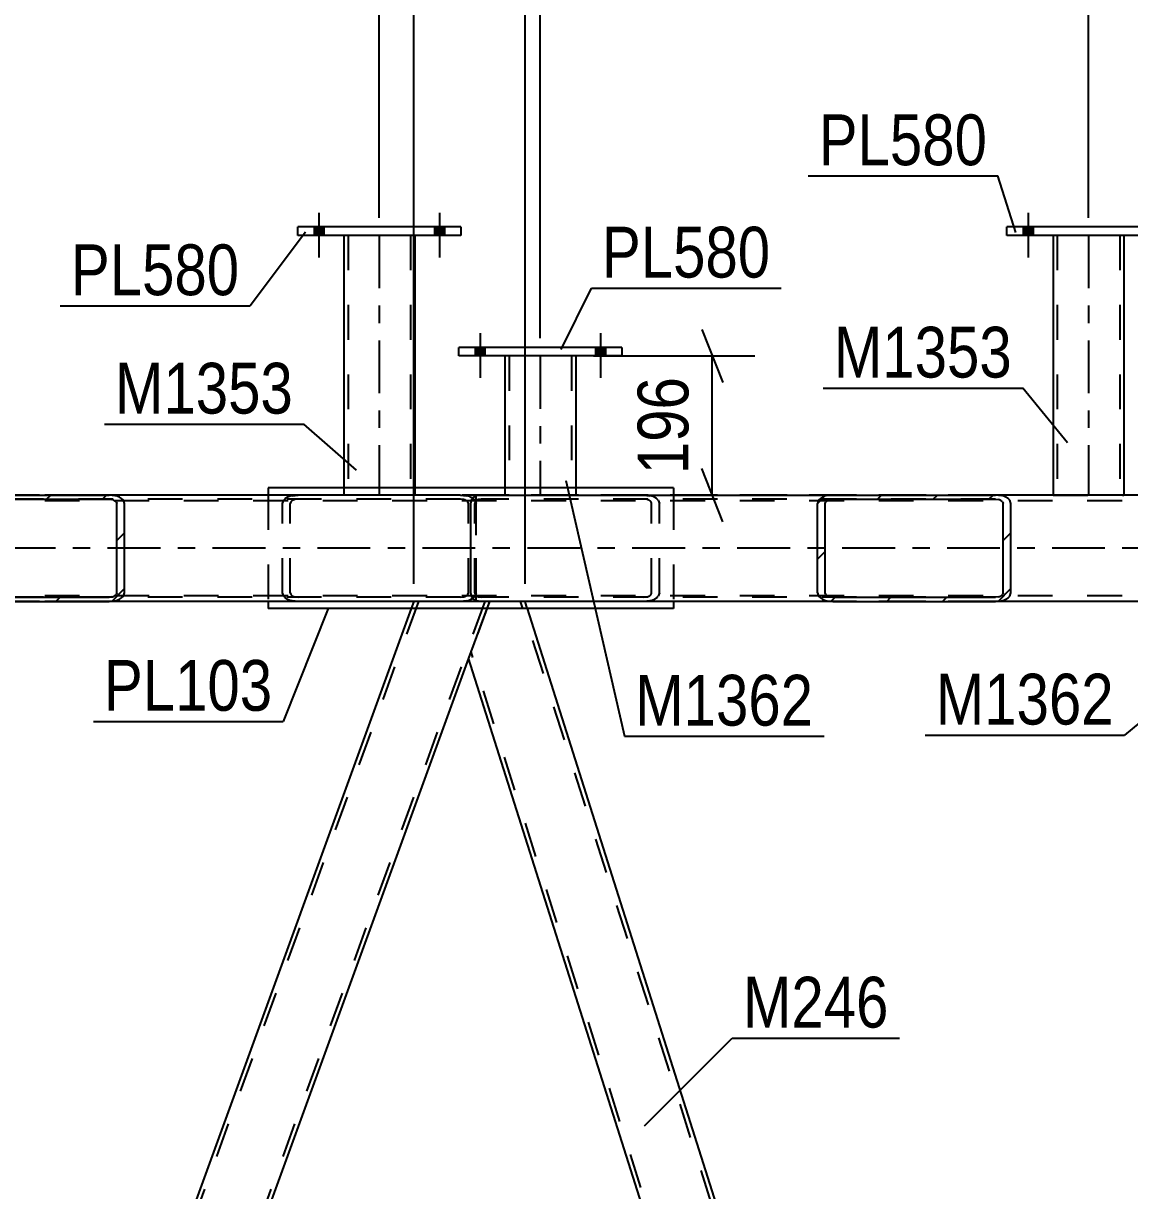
# Model space of a CAD drawing. Header units: millimetres. Extents: x -857 to 332, y -866 to -25.
# Drawn here: x -598.3 to -535.9, y -316.5 to -250.7 of the extents above; entities that cross this region are included whole.
import ezdxf

# ---------------------------------------------------------------- set-up
doc = ezdxf.new("R2010")
doc.units = ezdxf.units.MM
doc.linetypes.add('DXK_LINE_DOT2', pattern=[3.9198, 1.9599, -1.9599])
doc.linetypes.add('DXK_LINE_DOT3', pattern=[5.9187, 2.979, -0.9799, 0.9799, -0.9799])
doc.styles.add('Arial Narrow', font='ARIALN.TTF', dxfattribs={"height": 0.2})

# ---------------------------------------------------------------- blocks, each defined once
blk = doc.blocks.new('Part-570388934-1404 - 1255')
at = {"linetype": 'Continuous'}
h = blk.add_hatch(dxfattribs=at)
h.set_pattern_fill('', scale=0.7, style=0, pattern_type=0)
h.set_pattern_definition([(45, (-603.4699, -277.7892), (-1.57154, 1.57154), [])])
h.paths.add_polyline_path([(-603.403, -277.606), (-603.47, -277.789), (-603.47, -282.829), (-603.403, -283.013), (-603.214, -283.169), (-602.931, -283.273), (-602.596, -283.309), (-593.425, -283.309), (-593.091, -283.273), (-592.808, -283.169), (-592.618, -283.013), (-592.552, -282.829), (-592.552, -277.789), (-592.618, -277.606), (-592.808, -277.45), (-593.091, -277.346), (-593.425, -277.309), (-602.596, -277.309), (-602.931, -277.346), (-603.214, -277.45)])
h.paths.add_polyline_path([(-602.764, -277.567), (-602.596, -277.549), (-593.425, -277.549), (-593.258, -277.567), (-593.117, -277.62), (-593.022, -277.697), (-592.989, -277.789), (-592.989, -282.829), (-593.022, -282.921), (-593.117, -282.999), (-593.258, -283.051), (-593.425, -283.069), (-602.596, -283.069), (-602.764, -283.051), (-602.905, -282.999), (-603, -282.921), (-603.033, -282.829), (-603.033, -277.789), (-603, -277.697), (-602.905, -277.62)])
at = {"color": 2, "linetype": 'Continuous'}
for p, q in [((-603.403, -277.606), (-603.47, -277.789)), ((-603.47, -282.829), (-603.47, -277.789)), ((-603.033, -277.789), (-603, -277.697)), ((-603.033, -282.829), (-603.033, -277.789)), ((-602.596, -277.309), (-602.931, -277.346)), ((-602.764, -277.567), (-602.596, -277.549)), ((-602.596, -277.309), (-593.425, -277.309)), ((-602.596, -277.549), (-593.425, -277.549)), ((-573.596, -277.309), (-593.425, -277.309)), ((-593.091, -277.346), (-593.425, -277.309)), ((-593.425, -277.549), (-593.258, -277.567)), ((-593.022, -277.697), (-592.989, -277.789)), ((-592.989, -282.829), (-592.989, -277.789)), ((-592.552, -277.789), (-592.618, -277.606)), ((-592.552, -282.829), (-592.552, -277.789)), ((-573.596, -277.309), (-573.262, -277.346)), ((-603.47, -282.829), (-603.403, -283.013)), ((-603, -282.921), (-603.033, -282.829)), ((-602.596, -283.069), (-602.764, -283.051)), ((-602.596, -283.069), (-593.425, -283.069)), ((-593.258, -283.051), (-593.425, -283.069)), ((-592.989, -282.829), (-593.022, -282.921)), ((-592.618, -283.013), (-592.552, -282.829)), ((-602.931, -283.273), (-602.596, -283.309)), ((-602.596, -283.309), (-593.425, -283.309)), ((-593.425, -283.309), (-593.091, -283.273)), ((-573.596, -283.309), (-593.425, -283.309)), ((-573.262, -283.273), (-573.596, -283.309))]:
    blk.add_line(p, q, dxfattribs=at)
at = {"color": 7, "linetype": 'DXK_LINE_DOT2'}
for p, q in [((-593.425, -277.309), (-602.596, -277.309)), ((-573.596, -277.549), (-602.596, -277.549)), ((-583.641, -277.789), (-583.574, -277.606)), ((-583.641, -282.829), (-583.641, -277.789)), ((-583.171, -277.697), (-583.204, -277.789)), ((-583.204, -282.829), (-583.204, -277.789)), ((-583.102, -277.346), (-582.767, -277.309)), ((-582.767, -277.549), (-582.935, -277.567)), ((-573.429, -277.567), (-573.596, -277.549)), ((-573.16, -277.789), (-573.193, -277.697)), ((-573.16, -282.829), (-573.16, -277.789)), ((-572.789, -277.605), (-572.765, -277.673)), ((-572.765, -277.673), (-572.723, -277.789)), ((-572.723, -282.829), (-572.723, -277.789)), ((-573.596, -283.069), (-602.596, -283.069)), ((-583.574, -283.013), (-583.641, -282.829)), ((-583.204, -282.829), (-583.171, -282.921)), ((-582.935, -283.051), (-582.767, -283.069)), ((-573.596, -283.069), (-573.429, -283.051)), ((-573.193, -282.921), (-573.16, -282.829)), ((-572.738, -282.87), (-572.789, -283.013)), ((-572.723, -282.829), (-572.738, -282.87)), ((-593.425, -283.309), (-602.596, -283.309)), ((-582.767, -283.309), (-583.102, -283.273))]:
    blk.add_line(p, q, dxfattribs=at)
at = {"color": 2, "linetype": 'Continuous'}
for centre, radius, start, end in [((-602.796, -278.152), 0.817, 99.51834, 138.06404), ((-602.696, -277.97), 0.409, 99.51834, 138.06404), ((-593.326, -277.97), 0.409, 41.93612, 80.48182), ((-593.226, -278.152), 0.817, 41.93612, 80.48182), ((-573.397, -278.152), 0.817, 53.50527, 80.48182), ((-602.796, -282.467), 0.817, 221.93612, 260.48182), ((-602.696, -282.648), 0.409, 221.93612, 260.48182), ((-593.326, -282.648), 0.409, 279.51834, 318.06404), ((-593.226, -282.467), 0.817, 279.51834, 318.06404), ((-573.397, -282.467), 0.817, 279.51834, 306.49785)]:
    blk.add_arc(centre, radius, start, end, dxfattribs=at)
at = {"color": 7, "linetype": 'DXK_LINE_DOT2'}
for centre, radius, start, end in [((-582.967, -278.152), 0.817, 99.51834, 138.06404), ((-582.867, -277.97), 0.409, 99.51834, 138.06404), ((-573.497, -277.97), 0.409, 41.93612, 80.48182), ((-573.397, -278.152), 0.817, 41.93612, 53.50527), ((-582.967, -282.467), 0.817, 221.93612, 260.48182), ((-582.867, -282.648), 0.409, 221.93612, 260.48182), ((-573.497, -282.648), 0.409, 279.51834, 318.06404), ((-573.397, -282.467), 0.817, 306.49785, 318.06404)]:
    blk.add_arc(centre, radius, start, end, dxfattribs=at)
blk = doc.blocks.new('Part-570388934-1403 - 1255')
at = {"color": 2, "linetype": 'Continuous'}
for p, q in [((-584.441, -276.909), (-584.441, -277.309)), ((-561.584, -276.909), (-584.441, -276.909)), ((-561.584, -276.909), (-561.584, -277.309)), ((-584.441, -283.309), (-584.441, -283.709)), ((-561.584, -283.709), (-584.441, -283.709)), ((-561.584, -283.309), (-561.584, -283.709))]:
    blk.add_line(p, q, dxfattribs=at)
at = {"color": 7, "linetype": 'DXK_LINE_DOT2'}
for p, q in [((-584.441, -277.309), (-584.441, -283.309)), ((-561.584, -277.309), (-561.584, -283.309))]:
    blk.add_line(p, q, dxfattribs=at)
blk = doc.blocks.new('Part-570388934-2088 - 1255')
at = {"color": 2, "linetype": 'Continuous'}
for p, q in [((-572.121, -283.709), (-573.142, -286.516)), ((-569.836, -283.709), (-533.243, -399.104)), ((-536.55, -401.909), (-573.142, -286.516))]:
    blk.add_line(p, q, dxfattribs=at)
at = {"color": 7, "linetype": 'DXK_LINE_DOT2'}
for p, q in [((-571.975, -283.309), (-572.121, -283.709)), ((-569.963, -283.309), (-571.975, -283.309)), ((-533.378, -399.474), (-570.215, -283.309)), ((-569.836, -283.709), (-569.963, -283.309)), ((-536.171, -402.31), (-573.008, -286.146))]:
    blk.add_line(p, q, dxfattribs=at)
blk = doc.blocks.new('Part-570388934-1371 - 1255')
at = {"color": 7, "linetype": 'DXK_LINE_DOT2'}
for p, q in [((-575.977, -283.309), (-619.289, -402.309)), ((-572.231, -283.309), (-615.543, -402.309)), ((-576.232, -283.309), (-576.378, -283.709)), ((-571.975, -283.309), (-576.232, -283.309)), ((-576.232, -283.309), (-576.193, -283.309)), ((-571.975, -283.309), (-573.142, -286.516))]:
    blk.add_line(p, q, dxfattribs=at)
at = {"color": 2, "linetype": 'Continuous'}
for p, q in [((-576.378, -283.709), (-618.377, -399.103)), ((-573.142, -286.516), (-615.142, -401.909))]:
    blk.add_line(p, q, dxfattribs=at)
blk = doc.blocks.new('Part-570388934-1641 - 1255')
at = {"color": 2, "linetype": 'Continuous'}
for p, q in [((-564.501, -268.987), (-573.701, -268.987)), ((-573.701, -269.467), (-573.701, -268.987)), ((-564.501, -268.987), (-564.501, -269.467)), ((-564.501, -269.467), (-573.701, -269.467))]:
    blk.add_line(p, q, dxfattribs=at)
blk = doc.blocks.new('Bolt-570388934-1497 - 1255')
at = {"linetype": 'Continuous'}
for points in [[(-572.221, -268.987), (-572.781, -268.987), (-572.781, -269.467), (-572.221, -269.467)], [(-572.221, -268.987), (-572.781, -268.987), (-572.781, -269.467), (-572.221, -269.467)], [(-565.421, -268.987), (-565.981, -268.987), (-565.981, -269.467), (-565.421, -269.467)], [(-565.421, -268.987), (-565.981, -268.987), (-565.981, -269.467), (-565.421, -269.467)]]:
    blk.add_hatch(color=1, dxfattribs=at).paths.add_polyline_path(points)
at = {"color": 1, "linetype": 'Continuous'}
for p, q in [((-572.501, -268.187), (-572.501, -270.707)), ((-572.501, -268.187), (-572.501, -270.707)), ((-565.701, -268.187), (-565.701, -270.707)), ((-565.701, -268.187), (-565.701, -270.707)), ((-572.781, -268.987), (-572.781, -269.467)), ((-572.781, -268.987), (-572.781, -269.467)), ((-572.221, -268.987), (-572.221, -269.467)), ((-572.221, -268.987), (-572.221, -269.467)), ((-565.981, -268.987), (-565.981, -269.467)), ((-565.981, -268.987), (-565.981, -269.467)), ((-565.421, -268.987), (-565.421, -269.467)), ((-565.421, -268.987), (-565.421, -269.467))]:
    blk.add_line(p, q, dxfattribs=at)
blk = doc.blocks.new('Bolt-570388934-1515 - 1255')
at = {"linetype": 'Continuous'}
for points in [[(-581.304, -262.189), (-581.864, -262.189), (-581.864, -262.669), (-581.304, -262.669)], [(-581.304, -262.189), (-581.864, -262.189), (-581.864, -262.669), (-581.304, -262.669)], [(-574.504, -262.189), (-575.064, -262.189), (-575.064, -262.669), (-574.504, -262.669)], [(-574.504, -262.189), (-575.064, -262.189), (-575.064, -262.669), (-574.504, -262.669)]]:
    blk.add_hatch(color=1, dxfattribs=at).paths.add_polyline_path(points)
at = {"color": 1, "linetype": 'Continuous'}
for p, q in [((-581.584, -261.389), (-581.584, -263.909)), ((-581.584, -261.389), (-581.584, -263.909)), ((-574.784, -261.389), (-574.784, -263.909)), ((-574.784, -261.389), (-574.784, -263.909)), ((-581.864, -262.189), (-581.864, -262.669)), ((-581.864, -262.189), (-581.864, -262.669)), ((-581.304, -262.189), (-581.304, -262.669)), ((-581.304, -262.189), (-581.304, -262.669)), ((-575.064, -262.189), (-575.064, -262.669)), ((-575.064, -262.189), (-575.064, -262.669)), ((-574.504, -262.189), (-574.504, -262.669)), ((-574.504, -262.189), (-574.504, -262.669))]:
    blk.add_line(p, q, dxfattribs=at)
blk = doc.blocks.new('Bolt-570388934-1529 - 1255')
at = {"linetype": 'Continuous'}
for points in [[(-541.304, -262.189), (-541.864, -262.189), (-541.864, -262.669), (-541.304, -262.669)], [(-541.304, -262.189), (-541.864, -262.189), (-541.864, -262.669), (-541.304, -262.669)], [(-534.504, -262.189), (-535.064, -262.189), (-535.064, -262.669), (-534.504, -262.669)], [(-534.504, -262.189), (-535.064, -262.189), (-535.064, -262.669), (-534.504, -262.669)]]:
    blk.add_hatch(color=1, dxfattribs=at).paths.add_polyline_path(points)
at = {"color": 1, "linetype": 'Continuous'}
for p, q in [((-541.584, -261.389), (-541.584, -263.909)), ((-541.584, -261.389), (-541.584, -263.909)), ((-534.784, -261.389), (-534.784, -263.909)), ((-534.784, -261.389), (-534.784, -263.909)), ((-541.864, -262.189), (-541.864, -262.669)), ((-541.864, -262.189), (-541.864, -262.669)), ((-541.304, -262.189), (-541.304, -262.669)), ((-541.304, -262.189), (-541.304, -262.669)), ((-535.064, -262.189), (-535.064, -262.669)), ((-535.064, -262.189), (-535.064, -262.669)), ((-534.504, -262.189), (-534.504, -262.669)), ((-534.504, -262.189), (-534.504, -262.669))]:
    blk.add_line(p, q, dxfattribs=at)
blk = doc.blocks.new('Part-570388934-1636 - 1255')
at = {"color": 2, "linetype": 'Continuous'}
for p, q in [((-571.101, -269.467), (-571.101, -276.909)), ((-567.101, -269.467), (-567.101, -276.909))]:
    blk.add_line(p, q, dxfattribs=at)
at = {"color": 7, "linetype": 'DXK_LINE_DOT2'}
for p, q in [((-567.101, -269.467), (-571.101, -269.467)), ((-571.101, -269.467), (-571.064, -269.467)), ((-570.861, -269.467), (-570.861, -277.313)), ((-567.341, -269.467), (-567.341, -277.313)), ((-571.101, -276.909), (-571.101, -277.313)), ((-567.101, -276.909), (-567.101, -277.313)), ((-567.101, -277.313), (-571.101, -277.313))]:
    blk.add_line(p, q, dxfattribs=at)
at = {"color": 7, "linetype": 'DXK_LINE_DOT3'}
blk.add_line((-569.101, -269.467), (-569.101, -277.313), dxfattribs=at)
blk = doc.blocks.new('Part-570388934-1709 - 1255')
at = {"color": 7, "linetype": 'DXK_LINE_DOT2'}
for p, q in [((-93.356, -277.629), (-783.56, -277.629)), ((-93.356, -277.309), (-754.709, -277.309)), ((-543.427, -277.309), (-602.598, -277.309)), ((-93.356, -282.989), (-783.56, -282.989)), ((-93.356, -283.309), (-687.73, -283.309)), ((-543.431, -283.309), (-602.595, -283.309))]:
    blk.add_line(p, q, dxfattribs=at)
at = {"color": 2, "linetype": 'Continuous'}
for p, q in [((-517.464, -277.309), (-543.427, -277.309)), ((-517.46, -283.309), (-543.431, -283.309))]:
    blk.add_line(p, q, dxfattribs=at)
at = {"color": 7, "linetype": 'DXK_LINE_DOT3'}
blk.add_line((-93.356, -280.309), (-783.56, -280.309), dxfattribs=at)
blk = doc.blocks.new('Part-570388934-1767 - 1255')
at = {"color": 2, "linetype": 'Continuous'}
for p, q in [((-573.584, -262.189), (-582.784, -262.189)), ((-582.784, -262.669), (-582.784, -262.189)), ((-573.584, -262.669), (-582.784, -262.669)), ((-573.584, -262.189), (-573.584, -262.669))]:
    blk.add_line(p, q, dxfattribs=at)
blk = doc.blocks.new('Part-570388934-1772 - 1255')
at = {"color": 2, "linetype": 'Continuous'}
for p, q in [((-580.184, -262.669), (-580.184, -276.909)), ((-576.184, -262.669), (-576.184, -276.909))]:
    blk.add_line(p, q, dxfattribs=at)
at = {"color": 7, "linetype": 'DXK_LINE_DOT2'}
for p, q in [((-576.184, -262.669), (-580.184, -262.669)), ((-580.184, -262.669), (-580.148, -262.669)), ((-579.944, -262.669), (-579.944, -277.312)), ((-576.424, -262.669), (-576.424, -277.312)), ((-580.184, -276.909), (-580.184, -277.312)), ((-576.184, -276.909), (-576.184, -277.312)), ((-576.184, -277.312), (-580.184, -277.312))]:
    blk.add_line(p, q, dxfattribs=at)
at = {"color": 7, "linetype": 'DXK_LINE_DOT3'}
blk.add_line((-578.184, -262.669), (-578.184, -277.312), dxfattribs=at)
blk = doc.blocks.new('Part-570388934-1779 - 1255')
at = {"color": 2, "linetype": 'Continuous'}
for p, q in [((-533.584, -262.189), (-542.784, -262.189)), ((-542.784, -262.669), (-542.784, -262.189)), ((-533.584, -262.669), (-542.784, -262.669)), ((-533.584, -262.189), (-533.584, -262.669))]:
    blk.add_line(p, q, dxfattribs=at)
blk = doc.blocks.new('Part-570388934-1926 - 1255')
at = {"color": 2, "linetype": 'Continuous'}
for p, q in [((-540.184, -262.669), (-540.184, -277.309)), ((-536.184, -262.669), (-536.184, -277.309))]:
    blk.add_line(p, q, dxfattribs=at)
at = {"color": 7, "linetype": 'DXK_LINE_DOT2'}
for p, q in [((-536.184, -262.669), (-540.184, -262.669)), ((-540.148, -262.669), (-540.184, -262.669)), ((-539.944, -262.669), (-539.944, -277.312)), ((-536.424, -262.669), (-536.424, -277.312)), ((-540.184, -277.309), (-540.184, -277.312)), ((-540.184, -277.312), (-536.184, -277.312)), ((-536.184, -277.312), (-536.184, -277.309)), ((-536.184, -277.309), (-536.184, -277.312))]:
    blk.add_line(p, q, dxfattribs=at)
at = {"color": 7, "linetype": 'DXK_LINE_DOT3'}
blk.add_line((-538.184, -262.669), (-538.184, -277.312), dxfattribs=at)
blk = doc.blocks.new('Part-570388934-2109 - 1255')
at = {"linetype": 'Continuous'}
h = blk.add_hatch(dxfattribs=at)
h.set_pattern_fill('', scale=0.7, style=0, pattern_type=0)
h.set_pattern_definition([(45, (-553.4734, -277.7891), (-1.57154, 1.57154), [])])
h.paths.add_polyline_path([(-553.407, -277.605), (-553.473, -277.789), (-553.473, -282.829), (-553.407, -283.013), (-553.218, -283.169), (-552.934, -283.273), (-552.6, -283.309), (-543.429, -283.309), (-543.095, -283.273), (-542.811, -283.169), (-542.622, -283.013), (-542.555, -282.829), (-542.555, -277.789), (-542.622, -277.605), (-542.811, -277.45), (-543.095, -277.346), (-543.429, -277.309), (-552.6, -277.309), (-552.934, -277.346), (-553.218, -277.45)])
h.paths.add_polyline_path([(-552.767, -277.567), (-552.6, -277.549), (-543.429, -277.549), (-543.262, -277.567), (-543.12, -277.619), (-543.025, -277.697), (-542.992, -277.789), (-542.992, -282.829), (-543.025, -282.921), (-543.12, -282.999), (-543.262, -283.051), (-543.429, -283.069), (-552.6, -283.069), (-552.767, -283.051), (-552.909, -282.999), (-553.003, -282.921), (-553.037, -282.829), (-553.037, -277.789), (-553.003, -277.697), (-552.909, -277.619)])
at = {"color": 2, "linetype": 'Continuous'}
for p, q in [((-573.013, -277.789), (-572.979, -277.605)), ((-573.013, -282.829), (-573.013, -277.789)), ((-572.979, -277.605), (-572.885, -277.45)), ((-572.885, -277.45), (-572.743, -277.346)), ((-572.743, -277.346), (-572.723, -277.341)), ((-572.723, -277.341), (-572.429, -277.309)), ((-572.429, -277.309), (-552.6, -277.309)), ((-553.407, -277.605), (-553.473, -277.789)), ((-553.473, -282.829), (-553.473, -277.789)), ((-553.037, -277.789), (-553.003, -277.697)), ((-553.037, -282.829), (-553.037, -277.789)), ((-552.6, -277.309), (-552.934, -277.346)), ((-552.767, -277.567), (-552.6, -277.549)), ((-552.6, -277.309), (-543.429, -277.309)), ((-552.6, -277.549), (-543.429, -277.549)), ((-543.095, -277.346), (-543.429, -277.309)), ((-543.429, -277.549), (-543.262, -277.567)), ((-543.025, -277.697), (-542.992, -277.789)), ((-542.992, -282.829), (-542.992, -277.789)), ((-542.555, -277.789), (-542.622, -277.605)), ((-542.555, -282.829), (-542.555, -277.789)), ((-572.979, -283.013), (-573.013, -282.829)), ((-572.885, -283.169), (-572.979, -283.013)), ((-553.473, -282.829), (-553.407, -283.013)), ((-553.003, -282.921), (-553.037, -282.829)), ((-552.6, -283.069), (-552.767, -283.051)), ((-552.6, -283.069), (-543.429, -283.069)), ((-543.262, -283.051), (-543.429, -283.069)), ((-542.992, -282.829), (-543.025, -282.921)), ((-542.622, -283.013), (-542.555, -282.829)), ((-572.743, -283.273), (-572.885, -283.169)), ((-572.723, -283.277), (-572.743, -283.273)), ((-572.429, -283.309), (-572.723, -283.277)), ((-552.6, -283.309), (-572.429, -283.309)), ((-552.934, -283.273), (-552.6, -283.309)), ((-552.6, -283.309), (-543.429, -283.309)), ((-543.429, -283.309), (-543.095, -283.273))]:
    blk.add_line(p, q, dxfattribs=at)
at = {"color": 7, "linetype": 'DXK_LINE_DOT2'}
for p, q in [((-572.778, -277.697), (-572.794, -277.789)), ((-572.794, -282.829), (-572.794, -277.789)), ((-572.738, -277.619), (-572.778, -277.697)), ((-572.596, -277.567), (-572.738, -277.619)), ((-572.738, -277.619), (-572.738, -282.999)), ((-572.723, -283.277), (-572.723, -277.341)), ((-572.429, -277.549), (-572.596, -277.567)), ((-543.429, -277.549), (-572.429, -277.549)), ((-563.258, -277.309), (-562.924, -277.346)), ((-563.091, -277.567), (-563.258, -277.549)), ((-562.821, -277.789), (-562.854, -277.697)), ((-562.821, -282.829), (-562.821, -277.789)), ((-562.451, -277.605), (-562.384, -277.789)), ((-562.384, -282.829), (-562.384, -277.789)), ((-552.6, -277.309), (-543.429, -277.309)), ((-572.794, -282.829), (-572.778, -282.921)), ((-572.778, -282.921), (-572.738, -282.999)), ((-572.738, -282.999), (-572.596, -283.051)), ((-572.596, -283.051), (-572.429, -283.069)), ((-543.429, -283.069), (-572.429, -283.069)), ((-563.258, -283.069), (-563.091, -283.051)), ((-562.854, -282.921), (-562.821, -282.829)), ((-562.384, -282.829), (-562.451, -283.013)), ((-562.924, -283.273), (-563.258, -283.309)), ((-543.429, -283.309), (-552.6, -283.309))]:
    blk.add_line(p, q, dxfattribs=at)
for centre, radius, start, end in [((-563.158, -277.97), 0.409, 41.93612, 80.48182), ((-563.059, -278.151), 0.817, 41.93612, 80.48182), ((-563.158, -282.648), 0.409, 279.51834, 318.06404), ((-563.059, -282.467), 0.817, 279.51834, 318.06404)]:
    blk.add_arc(centre, radius, start, end, dxfattribs=at)
at = {"color": 2, "linetype": 'Continuous'}
for centre, radius, start, end in [((-552.799, -278.151), 0.817, 99.51834, 138.06404), ((-552.7, -277.97), 0.409, 99.51834, 138.06404), ((-543.329, -277.97), 0.409, 41.93612, 80.48182), ((-543.23, -278.151), 0.817, 41.93612, 80.48182), ((-552.799, -282.467), 0.817, 221.93612, 260.48182), ((-552.7, -282.648), 0.409, 221.93612, 260.48182), ((-543.329, -282.648), 0.409, 279.51834, 318.06404), ((-543.23, -282.467), 0.817, 279.51834, 318.06404)]:
    blk.add_arc(centre, radius, start, end, dxfattribs=at)
blk = doc.blocks.new('StraightDimension-570388934-3036 - 1255')
at = {"color": 7, "linetype": 'Continuous'}
blk.add_line((-569.963, -282.309), (-569.963, -197.912), dxfattribs=at)
blk = doc.blocks.new('StraightDimension-570388934-2672 - 1255')
at = {"color": 7, "linetype": 'Continuous'}
for p, q in [((-617.182, -260.949), (-617.182, -213.439)), ((-578.184, -261.669), (-578.184, -226.639)), ((-615.682, -234.652), (-618.682, -235.852)), ((-579.684, -235.852), (-576.684, -234.652)), ((-617.182, -235.252), (-578.184, -235.252))]:
    blk.add_line(p, q, dxfattribs=at)
at = {"color": 0}
blk.add_wipeout([(-594.341, -234.502), (-594.341, -230.302), (-601.025, -230.302), (-601.025, -234.502)], dxfattribs=at)
at = {"color": 3, "style": 'Arial Narrow'}
blk.add_text('975', height=2.8633, dxfattribs=at).set_placement((-600.425, -233.902))
at = {"color": 0, "linetype": 'Continuous'}
blk.add_wipeout([(-578.784, -226.039), (-582.984, -226.039), (-582.984, -234.552), (-578.784, -234.552)], dxfattribs=at)
at = {"color": 3, "linetype": 'Continuous', "style": 'Arial Narrow'}
blk.add_text('5134', height=2.8633, rotation=90.00021, dxfattribs=at).set_placement((-579.384, -233.952))
blk = doc.blocks.new('StraightDimension-570388934-2678 - 1255')
at = {"color": 7, "linetype": 'Continuous'}
for p, q in [((-569.101, -268.467), (-569.101, -222.139)), ((-578.184, -261.669), (-578.184, -226.639)), ((-579.684, -235.852), (-576.684, -234.652)), ((-567.601, -234.652), (-570.601, -235.852)), ((-578.184, -235.252), (-569.101, -235.252))]:
    blk.add_line(p, q, dxfattribs=at)
at = {"color": 0}
blk.add_wipeout([(-570.301, -234.502), (-570.301, -230.302), (-576.985, -230.302), (-576.985, -234.502)], dxfattribs=at)
at = {"color": 3, "style": 'Arial Narrow'}
blk.add_text('227', height=2.8633, dxfattribs=at).set_placement((-576.385, -233.902))
at = {"color": 0, "linetype": 'Continuous'}
blk.add_wipeout([(-569.701, -221.539), (-573.901, -221.539), (-573.901, -230.052), (-569.701, -230.052)], dxfattribs=at)
at = {"color": 3, "linetype": 'Continuous', "style": 'Arial Narrow'}
blk.add_text('5361', height=2.8633, rotation=90.00021, dxfattribs=at).set_placement((-570.301, -229.452))
blk = doc.blocks.new('StraightDimension-570388934-2690 - 1255')
at = {"color": 7, "linetype": 'Continuous'}
for p, q in [((-538.184, -261.669), (-538.184, -226.639)), ((-518.021, -268.467), (-518.021, -226.639)), ((-536.684, -234.652), (-539.684, -235.852)), ((-519.521, -235.852), (-516.521, -234.652)), ((-538.184, -235.252), (-518.021, -235.252))]:
    blk.add_line(p, q, dxfattribs=at)
at = {"color": 0}
blk.add_wipeout([(-524.76, -234.502), (-524.76, -230.302), (-531.445, -230.302), (-531.445, -234.502)], dxfattribs=at)
at = {"color": 3, "style": 'Arial Narrow'}
blk.add_text('504', height=2.8633, dxfattribs=at).set_placement((-530.845, -233.902))
at = {"color": 0, "linetype": 'Continuous'}
blk.add_wipeout([(-518.621, -226.039), (-522.821, -226.039), (-522.821, -234.552), (-518.621, -234.552)], dxfattribs=at)
at = {"color": 3, "linetype": 'Continuous', "style": 'Arial Narrow'}
blk.add_text('6638', height=2.8633, rotation=90.00021, dxfattribs=at).set_placement((-519.221, -233.952))
blk = doc.blocks.new('StraightDimension-570388934-2684 - 1255')
at = {"color": 7, "linetype": 'Continuous'}
for p, q in [((-569.101, -268.467), (-569.101, -222.139)), ((-538.184, -261.669), (-538.184, -226.639)), ((-567.601, -234.652), (-570.601, -235.852)), ((-539.684, -235.852), (-536.684, -234.652)), ((-569.101, -235.252), (-538.184, -235.252))]:
    blk.add_line(p, q, dxfattribs=at)
at = {"color": 0}
blk.add_wipeout([(-550.301, -234.502), (-550.301, -230.302), (-556.985, -230.302), (-556.985, -234.502)], dxfattribs=at)
at = {"color": 3, "style": 'Arial Narrow'}
blk.add_text('773', height=2.8633, dxfattribs=at).set_placement((-556.385, -233.902))
at = {"color": 0, "linetype": 'Continuous'}
blk.add_wipeout([(-538.784, -226.039), (-542.984, -226.039), (-542.984, -234.552), (-538.784, -234.552)], dxfattribs=at)
at = {"color": 3, "linetype": 'Continuous', "style": 'Arial Narrow'}
blk.add_text('6134', height=2.8633, rotation=90.00021, dxfattribs=at).set_placement((-539.384, -233.952))
blk = doc.blocks.new('StraightDimension-570388934-2870 - 1255')
at = {"color": 7, "linetype": 'Continuous'}
for p, q in [((-559.999, -267.967), (-558.799, -270.967)), ((-566.101, -269.467), (-556.999, -269.467)), ((-559.399, -277.313), (-559.399, -269.467)), ((-558.799, -278.813), (-559.999, -275.813)), ((-566.101, -277.313), (-556.999, -277.313))]:
    blk.add_line(p, q, dxfattribs=at)
at = {"color": 0}
blk.add_wipeout([(-560.149, -270.048), (-564.349, -270.048), (-564.349, -276.732), (-560.149, -276.732)], dxfattribs=at)
at = {"color": 3, "style": 'Arial Narrow'}
blk.add_text('196', height=2.8633, rotation=90.00021, dxfattribs=at).set_placement((-560.749, -276.132))
blk = doc.blocks.new('StraightDimension-570388934-3054 - 1255')
at = {"color": 7, "linetype": 'Continuous'}
for p, q in [((-569.963, -282.309), (-569.963, -197.912)), ((-576.232, -282.309), (-576.232, -202.412))]:
    blk.add_line(p, q, dxfattribs=at)
blk = doc.blocks.new('StraightDimension-570388934-3072 - 1255')
at = {"color": 7, "linetype": 'Continuous'}
blk.add_line((-576.232, -282.309), (-576.232, -202.412), dxfattribs=at)
blk = doc.blocks.new('Mark-570388934-1399 - 1255')
at = {"color": 30, "linetype": 'Continuous'}
for p in [(-581.062, -283.709), (-594.31, -290.078)]:
    blk.add_line(p, (-583.606, -290.078), dxfattribs=at)
at = {"color": 0}
blk.add_wipeout([(-584.206, -289.478), (-584.206, -286.478), (-593.71, -286.478), (-593.71, -289.478)], dxfattribs=at)
blk.add_wipeout([(-584.206, -289.478), (-584.206, -286.478), (-593.71, -286.478), (-593.71, -289.478)], dxfattribs=at)
at = {"color": 3, "style": 'Arial Narrow'}
blk.add_text('PL103', height=2.8633, dxfattribs=at).set_placement((-593.71, -289.478))
blk = doc.blocks.new('Mark-570388934-1632 - 1255')
at = {"color": 30, "linetype": 'Continuous'}
for p, q in [((-567.662, -276.492), (-564.348, -290.915)), ((-564.348, -290.915), (-553.097, -290.915))]:
    blk.add_line(p, q, dxfattribs=at)
at = {"color": 0}
blk.add_wipeout([(-553.697, -290.315), (-553.697, -287.315), (-563.748, -287.315), (-563.748, -290.315)], dxfattribs=at)
blk.add_wipeout([(-553.697, -290.315), (-553.697, -287.315), (-563.748, -287.315), (-563.748, -290.315)], dxfattribs=at)
at = {"color": 3, "style": 'Arial Narrow'}
blk.add_text('M1362', height=2.8633, dxfattribs=at).set_placement((-563.748, -290.315))
blk = doc.blocks.new('Mark-570388934-1637 - 1255')
at = {"color": 30, "linetype": 'Continuous'}
for p, q in [((-567.93, -269.102), (-566.223, -265.643)), ((-566.223, -265.643), (-555.519, -265.643))]:
    blk.add_line(p, q, dxfattribs=at)
at = {"color": 0}
blk.add_wipeout([(-556.119, -265.043), (-556.119, -262.043), (-565.623, -262.043), (-565.623, -265.043)], dxfattribs=at)
blk.add_wipeout([(-556.119, -265.043), (-556.119, -262.043), (-565.623, -262.043), (-565.623, -265.043)], dxfattribs=at)
at = {"color": 3, "style": 'Arial Narrow'}
blk.add_text('PL580', height=2.8633, dxfattribs=at).set_placement((-565.623, -265.043))
blk = doc.blocks.new('Mark-570388934-1737 - 1255')
at = {"color": 30, "linetype": 'Continuous'}
for p in [(-519.139, -276.674), (-547.396, -290.852)]:
    blk.add_line(p, (-536.144, -290.852), dxfattribs=at)
at = {"color": 0}
blk.add_wipeout([(-536.744, -290.252), (-536.744, -287.252), (-546.796, -287.252), (-546.796, -290.252)], dxfattribs=at)
blk.add_wipeout([(-536.744, -290.252), (-536.744, -287.252), (-546.796, -287.252), (-546.796, -290.252)], dxfattribs=at)
at = {"color": 3, "style": 'Arial Narrow'}
blk.add_text('M1362', height=2.8633, dxfattribs=at).set_placement((-546.796, -290.252))
blk = doc.blocks.new('Mark-570388934-1763 - 1255')
at = {"color": 30, "linetype": 'Continuous'}
for p in [(-582.345, -262.485), (-596.173, -266.638)]:
    blk.add_line(p, (-585.469, -266.638), dxfattribs=at)
at = {"color": 0}
blk.add_wipeout([(-586.069, -266.038), (-586.069, -263.038), (-595.573, -263.038), (-595.573, -266.038)], dxfattribs=at)
blk.add_wipeout([(-586.069, -266.038), (-586.069, -263.038), (-595.573, -263.038), (-595.573, -266.038)], dxfattribs=at)
at = {"color": 3, "style": 'Arial Narrow'}
blk.add_text('PL580', height=2.8633, dxfattribs=at).set_placement((-595.573, -266.038))
blk = doc.blocks.new('Mark-570388934-1768 - 1255')
at = {"color": 30, "linetype": 'Continuous'}
for p in [(-593.689, -273.316), (-579.467, -275.91)]:
    blk.add_line(p, (-582.437, -273.316), dxfattribs=at)
at = {"color": 0}
blk.add_wipeout([(-583.037, -272.716), (-583.037, -269.716), (-593.089, -269.716), (-593.089, -272.716)], dxfattribs=at)
blk.add_wipeout([(-583.037, -272.716), (-583.037, -269.716), (-593.089, -269.716), (-593.089, -272.716)], dxfattribs=at)
at = {"color": 3, "style": 'Arial Narrow'}
blk.add_text('M1353', height=2.8633, dxfattribs=at).set_placement((-593.089, -272.716))
blk = doc.blocks.new('Mark-570388934-1775 - 1255')
at = {"color": 30, "linetype": 'Continuous'}
for p in [(-553.997, -259.308), (-542.275, -262.5)]:
    blk.add_line(p, (-543.293, -259.308), dxfattribs=at)
at = {"color": 0}
blk.add_wipeout([(-543.893, -258.708), (-543.893, -255.708), (-553.397, -255.708), (-553.397, -258.708)], dxfattribs=at)
blk.add_wipeout([(-543.893, -258.708), (-543.893, -255.708), (-553.397, -255.708), (-553.397, -258.708)], dxfattribs=at)
at = {"color": 3, "style": 'Arial Narrow'}
blk.add_text('PL580', height=2.8633, dxfattribs=at).set_placement((-553.397, -258.708))
blk = doc.blocks.new('Mark-570388934-1922 - 1255')
at = {"color": 30, "linetype": 'Continuous'}
for p in [(-553.143, -271.283), (-539.373, -274.371)]:
    blk.add_line(p, (-541.891, -271.283), dxfattribs=at)
at = {"color": 0}
blk.add_wipeout([(-542.491, -270.683), (-542.491, -267.683), (-552.543, -267.683), (-552.543, -270.683)], dxfattribs=at)
blk.add_wipeout([(-542.491, -270.683), (-542.491, -267.683), (-552.543, -267.683), (-552.543, -270.683)], dxfattribs=at)
at = {"color": 3, "style": 'Arial Narrow'}
blk.add_text('M1353', height=2.8633, dxfattribs=at).set_placement((-552.543, -270.683))
blk = doc.blocks.new('Mark-570388934-2084 - 1255')
at = {"color": 30, "linetype": 'Continuous'}
for p, q in [((-563.221, -312.894), (-558.272, -307.944)), ((-558.272, -307.944), (-548.848, -307.944))]:
    blk.add_line(p, q, dxfattribs=at)
at = {"color": 0}
blk.add_wipeout([(-549.448, -307.344), (-549.448, -304.344), (-557.672, -304.344), (-557.672, -307.344)], dxfattribs=at)
blk.add_wipeout([(-549.448, -307.344), (-549.448, -304.344), (-557.672, -304.344), (-557.672, -307.344)], dxfattribs=at)
at = {"color": 3, "style": 'Arial Narrow'}
blk.add_text('M246', height=2.8633, dxfattribs=at).set_placement((-557.672, -307.344))

msp = doc.modelspace()

# ---------------------------------------------------------------- block references
for name in ['Bolt-570388934-1515 - 1255', 'Bolt-570388934-1529 - 1255', 'Part-570388934-1767 - 1255', 'Part-570388934-1772 - 1255', 'Part-570388934-1779 - 1255', 'Part-570388934-1926 - 1255', 'Bolt-570388934-1497 - 1255', 'Part-570388934-1641 - 1255', 'Part-570388934-1636 - 1255', 'Part-570388934-1403 - 1255', 'Part-570388934-1709 - 1255', 'Part-570388934-1404 - 1255', 'Part-570388934-2109 - 1255', 'Part-570388934-1371 - 1255', 'Part-570388934-2088 - 1255']:
    msp.add_blockref(name, (0, 0))

# ---------------------------------------------------------------- next in the draw order: block references
for name in ['StraightDimension-570388934-3036 - 1255', 'StraightDimension-570388934-2672 - 1255', 'Mark-570388934-1399 - 1255', 'Mark-570388934-2084 - 1255']:
    msp.add_blockref(name, (0, 0))

# ---------------------------------------------------------------- next in the draw order: block references
for name in ['StraightDimension-570388934-2678 - 1255', 'StraightDimension-570388934-2690 - 1255', 'Mark-570388934-1737 - 1255']:
    msp.add_blockref(name, (0, 0))

# ---------------------------------------------------------------- next in the draw order: block references
msp.add_blockref('StraightDimension-570388934-2684 - 1255', (0, 0))

# ---------------------------------------------------------------- next in the draw order: block references
for name in ['StraightDimension-570388934-3054 - 1255', 'Mark-570388934-1775 - 1255', 'Mark-570388934-1922 - 1255', 'StraightDimension-570388934-2870 - 1255']:
    msp.add_blockref(name, (0, 0))

# ---------------------------------------------------------------- next in the draw order: block references
for name in ['StraightDimension-570388934-3072 - 1255', 'Mark-570388934-1637 - 1255', 'Mark-570388934-1632 - 1255']:
    msp.add_blockref(name, (0, 0))

# ---------------------------------------------------------------- next in the draw order: block references
for name in ['Mark-570388934-1763 - 1255', 'Mark-570388934-1768 - 1255']:
    msp.add_blockref(name, (0, 0))

doc.saveas('drawing.dxf')
